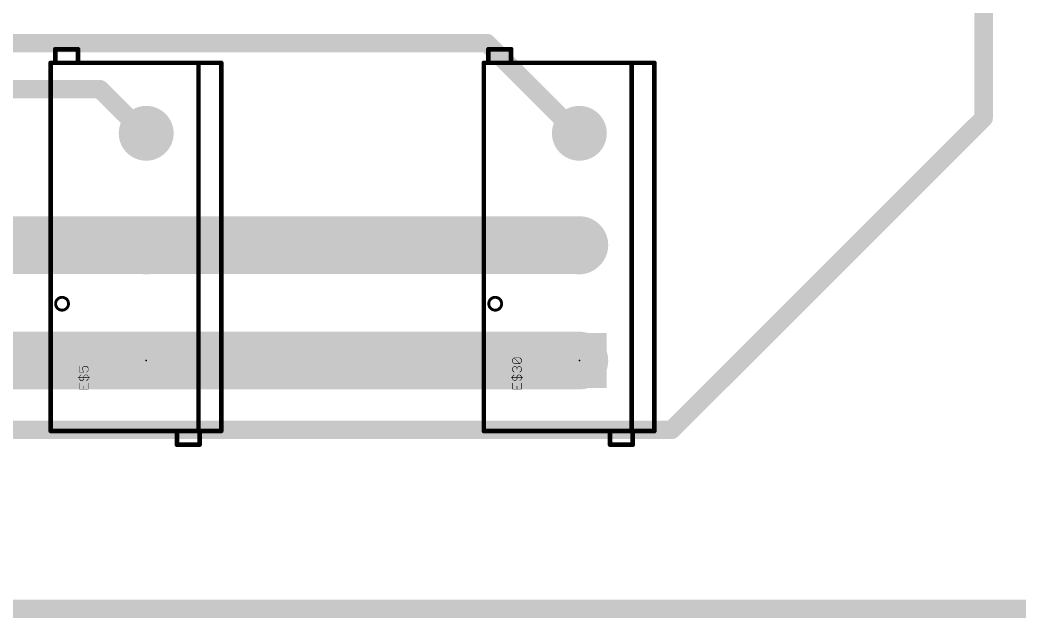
# Model space of a CAD drawing. Extents: x -209 to 66, y -44 to 97.
# Drawn here: x -34.51 to 9.47, y -44.09 to -17.78 of the extents above; entities that cross this region are included whole.
import ezdxf

# ---------------------------------------------------------------- set-up
doc = ezdxf.new("R2010")
doc.units = 0
for name, color, linetype in [('1', 22, 'CONTINUOUS'), ('17', 82, 'CONTINUOUS'), ('20', 7, 'CONTINUOUS'), ('21', 253, 'CONTINUOUS'), ('23', 7, 'CONTINUOUS'), ('25', 253, 'CONTINUOUS'), ('51', 253, 'CONTINUOUS')]:
    doc.layers.add(name, color=color, linetype=linetype)

# ---------------------------------------------------------------- blocks, each defined once
blk = doc.blocks.new('SQUAREP')
blk.add_solid([(-0.5, -0.5), (0.5, -0.5), (-0.5, 0.5), (0.5, 0.5)])
blk = doc.blocks.new('ROUNDP')
at = {"const_width": 0.5}
blk.add_lwpolyline([(0, -0.25, 1), (0, 0.25, 1), (0, -0.25)], format="xyb", dxfattribs=at)

msp = doc.modelspace()

# ---------------------------------------------------------------- linework, layer by layer
at = {"layer": '1'}
for points, const_width in [([(7.874, 11.684), (7.874, -22.098)], 0.8128), ([(-56.642, -18.796), (-13.97, -18.796)], 0.8128), ([(-13.97, -18.796), (-9.906, -22.86)], 0.8128), ([(-57.658, -20.828), (-30.988, -20.828)], 0.8128), ([(-30.988, -20.828), (-28.956, -22.86)], 0.8128), ([(-28.956, -22.86), (-28.956, -22.606)], 1.778), ([(-9.906, -22.606), (-10.16, -22.86)], 1.27), ([(-9.906, -22.86), (-9.906, -22.606)], 1.27), ([(7.874, -22.098), (-5.842, -35.814)], 0.8128), ([(-10.16, -22.86), (-9.652, -22.86)], 1.27), ([(-9.906, -27.686), (-70.866, -27.686)], 2.54), ([(-9.906, -32.766), (-67.056, -32.766)], 2.54), ([(-5.842, -35.814), (-186.944, -35.814)], 0.8128)]:
    msp.add_lwpolyline(points, dxfattribs=dict(at, const_width=const_width))
for points, const_width in [([(-13.8263, -18.6523, 1), (-14.1137, -18.9397)], 0.4064), ([(-13.97, -18.9992, 1), (-13.97, -18.5928)], 0.4064), ([(-30.8443, -20.6843, 1), (-31.1317, -20.9717)], 0.4064), ([(-30.988, -21.0312, 1), (-30.988, -20.6248)], 0.4064), ([(-28.5115, -22.606, 1), (-29.4005, -22.606)], 0.889), ([(-9.5885, -22.606, 1), (-10.2235, -22.606)], 0.635), ([(-9.6815, -22.8305, 1), (-10.1305, -22.3815)], 0.635), ([(7.6708, -22.098, 1), (8.0772, -22.098)], 0.4064), ([(8.0177, -22.2417, 1), (7.7303, -21.9543)], 0.4064), ([(-29.4005, -22.86, 1), (-28.5115, -22.86)], 0.889), ([(-10.16, -22.5425, 1), (-10.16, -23.1775)], 0.635), ([(-10.3845, -22.6355, 1), (-9.9355, -23.0845)], 0.635), ([(-9.652, -23.1775, 1), (-9.652, -22.5425)], 0.635), ([(-29.0997, -23.0037, 1), (-28.8123, -22.7163)], 0.4064), ([(-10.2235, -22.86, 1), (-9.5885, -22.86)], 0.635), ([(-10.0497, -23.0037, 1), (-9.7623, -22.7163)], 0.4064), ([(-9.906, -28.321, 1), (-9.906, -27.051)], 1.27), ([(-9.906, -33.401, 1), (-9.906, -32.131)], 1.27), ([(-5.9857, -35.6703, 1), (-5.6983, -35.9577)], 0.4064), ([(-5.842, -36.0172, 1), (-5.842, -35.6108)], 0.4064)]:
    msp.add_lwpolyline(points, format="xyb", dxfattribs=dict(at, const_width=const_width))
at = {"layer": '20', "const_width": 0.8128}
msp.add_lwpolyline([(66.04, -43.688), (-208.788, -43.688)], dxfattribs=at)
at = {"layer": '21', "const_width": 0.2032}
for points in [[(-33.156, -35.866), (-33.156, -19.666)], [(-33.156, -19.666), (-26.656, -19.666)], [(-26.656, -19.666), (-25.656, -19.666)], [(-26.656, -19.666), (-26.656, -35.866)], [(-25.656, -19.666), (-25.656, -35.866)], [(-14.106, -35.866), (-14.106, -19.666)], [(-14.106, -19.666), (-7.606, -19.666)], [(-7.606, -19.666), (-6.606, -19.666)], [(-7.606, -19.666), (-7.606, -35.866)], [(-6.606, -19.666), (-6.606, -35.866)], [(-26.656, -35.866), (-33.156, -35.866)], [(-25.656, -35.866), (-26.656, -35.866)], [(-7.606, -35.866), (-14.106, -35.866)], [(-6.606, -35.866), (-7.606, -35.866)]]:
    msp.add_lwpolyline(points, dxfattribs=at)
at = {"layer": '21', "const_width": 0.1016}
for points in [[(-33.1052, -19.666, 1), (-33.2068, -19.666)], [(-33.156, -19.6152, 1), (-33.156, -19.7168)], [(-26.656, -19.6152, 1), (-26.656, -19.7168)], [(-26.6052, -19.666, 1), (-26.7068, -19.666)], [(-26.656, -19.7168, 1), (-26.656, -19.6152)], [(-25.6052, -19.666, 1), (-25.7068, -19.666)], [(-25.656, -19.7168, 1), (-25.656, -19.6152)], [(-14.0552, -19.666, 1), (-14.1568, -19.666)], [(-14.106, -19.6152, 1), (-14.106, -19.7168)], [(-7.606, -19.6152, 1), (-7.606, -19.7168)], [(-7.5552, -19.666, 1), (-7.6568, -19.666)], [(-7.606, -19.7168, 1), (-7.606, -19.6152)], [(-6.5552, -19.666, 1), (-6.6568, -19.666)], [(-6.606, -19.7168, 1), (-6.606, -19.6152)], [(-33.156, -35.8152, 1), (-33.156, -35.9168)], [(-33.2068, -35.866, 1), (-33.1052, -35.866)], [(-26.656, -35.8152, 1), (-26.656, -35.9168)], [(-26.7068, -35.866, 1), (-26.6052, -35.866)], [(-26.656, -35.9168, 1), (-26.656, -35.8152)], [(-25.7068, -35.866, 1), (-25.6052, -35.866)], [(-25.656, -35.9168, 1), (-25.656, -35.8152)], [(-14.106, -35.8152, 1), (-14.106, -35.9168)], [(-14.1568, -35.866, 1), (-14.0552, -35.866)], [(-7.606, -35.8152, 1), (-7.606, -35.9168)], [(-7.6568, -35.866, 1), (-7.5552, -35.866)], [(-7.606, -35.9168, 1), (-7.606, -35.8152)], [(-6.6568, -35.866, 1), (-6.5552, -35.866)], [(-6.606, -35.9168, 1), (-6.606, -35.8152)]]:
    msp.add_lwpolyline(points, format="xyb", dxfattribs=at)
at = {"layer": '23'}
for p in [(-28.956, -32.766), (-9.906, -32.766)]:
    msp.add_point(p, dxfattribs=at)
at = {"layer": '25', "const_width": 0.0254}
for points in [[(-12.84, -32.71), (-12.7765, -32.6465)], [(-12.84, -32.8371), (-12.84, -32.71)], [(-12.7765, -32.9007), (-12.84, -32.8371)], [(-12.7765, -32.6465), (-12.5223, -32.6465)], [(-12.5223, -32.9007), (-12.7765, -32.6465)], [(-12.5223, -32.9007), (-12.7765, -32.9007)], [(-12.5223, -32.6465), (-12.4587, -32.71)], [(-12.4587, -32.8371), (-12.5223, -32.9007)], [(-12.4587, -32.71), (-12.4587, -32.8371)], [(-31.89, -33.0207), (-31.89, -33.2749)], [(-31.89, -33.2749), (-31.6994, -33.2749)], [(-31.89, -33.4584), (-31.8265, -33.3949)], [(-31.7629, -33.0842), (-31.6994, -33.0207)], [(-31.7629, -33.1478), (-31.7629, -33.0842)], [(-31.6994, -33.2749), (-31.7629, -33.1478)], [(-31.6994, -33.0207), (-31.5723, -33.0207)], [(-31.6358, -33.3949), (-31.6994, -33.4584)], [(-31.5723, -33.3949), (-31.6358, -33.3949)], [(-31.5723, -33.0207), (-31.5087, -33.0842)], [(-31.5087, -33.2113), (-31.5723, -33.2749)], [(-31.5087, -33.4584), (-31.5723, -33.3949)], [(-31.5087, -33.0842), (-31.5087, -33.2113)], [(-12.84, -33.0842), (-12.7765, -33.0207)], [(-12.84, -33.2113), (-12.84, -33.0842)], [(-12.7765, -33.2749), (-12.84, -33.2113)], [(-12.84, -33.4584), (-12.7765, -33.3949)], [(-12.7765, -33.0207), (-12.7129, -33.0207)], [(-12.7129, -33.0207), (-12.6494, -33.0842)], [(-12.6494, -33.0842), (-12.5858, -33.0207)], [(-12.6494, -33.0842), (-12.6494, -33.1478)], [(-12.5858, -33.3949), (-12.6494, -33.4584)], [(-12.5858, -33.0207), (-12.5223, -33.0207)], [(-12.5223, -33.3949), (-12.5858, -33.3949)], [(-12.5223, -33.0207), (-12.4587, -33.0842)], [(-12.4587, -33.2113), (-12.5223, -33.2749)], [(-12.4587, -33.4584), (-12.5223, -33.3949)], [(-12.4587, -33.0842), (-12.4587, -33.2113)], [(-31.9536, -33.522), (-31.4451, -33.522)], [(-31.89, -33.5855), (-31.89, -33.4584)], [(-31.8265, -33.6491), (-31.89, -33.5855)], [(-31.89, -33.7691), (-31.89, -34.0233)], [(-31.7629, -33.6491), (-31.8265, -33.6491)], [(-31.6994, -33.5855), (-31.7629, -33.6491)], [(-31.6994, -33.4584), (-31.6994, -33.5855)], [(-31.5723, -33.6491), (-31.5087, -33.5855)], [(-31.5087, -33.5855), (-31.5087, -33.4584)], [(-31.5087, -34.0233), (-31.5087, -33.7691)], [(-12.9036, -33.522), (-12.3951, -33.522)], [(-12.84, -33.5855), (-12.84, -33.4584)], [(-12.7765, -33.6491), (-12.84, -33.5855)], [(-12.84, -33.7691), (-12.84, -34.0233)], [(-12.7129, -33.6491), (-12.7765, -33.6491)], [(-12.6494, -33.5855), (-12.7129, -33.6491)], [(-12.6494, -33.4584), (-12.6494, -33.5855)], [(-12.5223, -33.6491), (-12.4587, -33.5855)], [(-12.4587, -33.5855), (-12.4587, -33.4584)], [(-12.4587, -34.0233), (-12.4587, -33.7691)], [(-31.89, -34.0233), (-31.5087, -34.0233)], [(-31.6994, -34.0233), (-31.6994, -33.8962)], [(-12.84, -34.0233), (-12.4587, -34.0233)], [(-12.6494, -34.0233), (-12.6494, -33.8962)]]:
    msp.add_lwpolyline(points, dxfattribs=at)
at = {"layer": '25', "const_width": 0.0127}
for points in [[(-12.8337, -32.71, 1), (-12.8464, -32.71)], [(-12.8445, -32.7055, 1), (-12.8355, -32.7145)], [(-12.8355, -32.8326, 1), (-12.8445, -32.8416)], [(-12.8464, -32.8371, 1), (-12.8337, -32.8371)], [(-12.7765, -32.6401, 1), (-12.7765, -32.6528)], [(-12.772, -32.642, 1), (-12.781, -32.651)], [(-12.7765, -32.8943, 1), (-12.7765, -32.907)], [(-12.772, -32.651, 1), (-12.781, -32.642)], [(-12.781, -32.9052, 1), (-12.772, -32.8962)], [(-12.5178, -32.642, 1), (-12.5267, -32.651)], [(-12.5267, -32.8962, 1), (-12.5178, -32.9052)], [(-12.5267, -32.9052, 1), (-12.5178, -32.8962)], [(-12.5223, -32.6528, 1), (-12.5223, -32.6401)], [(-12.5223, -32.907, 1), (-12.5223, -32.8943)], [(-12.4524, -32.71, 1), (-12.465, -32.71)], [(-12.465, -32.8371, 1), (-12.4524, -32.8371)], [(-12.4632, -32.7145, 1), (-12.4542, -32.7055)], [(-12.4542, -32.8416, 1), (-12.4632, -32.8326)], [(-31.8837, -33.0207, 1), (-31.8964, -33.0207)], [(-31.8964, -33.2749, 1), (-31.8837, -33.2749)], [(-31.89, -33.2685, 1), (-31.89, -33.2812)], [(-31.822, -33.3994, 1), (-31.831, -33.3904)], [(-31.7566, -33.0842, 1), (-31.7693, -33.0842)], [(-31.7693, -33.1478, 1), (-31.7566, -33.1478)], [(-31.7674, -33.0797, 1), (-31.7584, -33.0887)], [(-31.7572, -33.1449, 1), (-31.7686, -33.1506)], [(-31.6994, -33.0143, 1), (-31.6994, -33.027)], [(-31.705, -33.2777, 1), (-31.6937, -33.272)], [(-31.6949, -33.0252, 1), (-31.7039, -33.0162)], [(-31.6994, -33.2812, 1), (-31.6994, -33.2685)], [(-31.6358, -33.3885, 1), (-31.6358, -33.4012)], [(-31.6313, -33.3994, 1), (-31.6403, -33.3904)], [(-31.5678, -33.0162, 1), (-31.5767, -33.0252)], [(-31.5767, -33.2704, 1), (-31.5678, -33.2794)], [(-31.5678, -33.3904, 1), (-31.5767, -33.3994)], [(-31.5723, -33.027, 1), (-31.5723, -33.0143)], [(-31.5723, -33.4012, 1), (-31.5723, -33.3885)], [(-31.5023, -33.0842, 1), (-31.5151, -33.0842)], [(-31.5151, -33.2113, 1), (-31.5023, -33.2113)], [(-31.5132, -33.0887, 1), (-31.5042, -33.0797)], [(-31.5042, -33.2158, 1), (-31.5132, -33.2068)], [(-12.8337, -33.0842, 1), (-12.8464, -33.0842)], [(-12.8445, -33.0797, 1), (-12.8355, -33.0887)], [(-12.8355, -33.2068, 1), (-12.8445, -33.2158)], [(-12.8464, -33.2113, 1), (-12.8337, -33.2113)], [(-12.7765, -33.0143, 1), (-12.7765, -33.027)], [(-12.772, -33.0252, 1), (-12.781, -33.0162)], [(-12.781, -33.2794, 1), (-12.772, -33.2704)], [(-12.772, -33.3994, 1), (-12.781, -33.3904)], [(-12.7084, -33.0162, 1), (-12.7174, -33.0252)], [(-12.7129, -33.027, 1), (-12.7129, -33.0143)], [(-12.6539, -33.0797, 1), (-12.6449, -33.0887)], [(-12.643, -33.0842, 1), (-12.6557, -33.0842)], [(-12.6557, -33.1478, 1), (-12.643, -33.1478)], [(-12.6539, -33.0887, 1), (-12.6449, -33.0797)], [(-12.5858, -33.0143, 1), (-12.5858, -33.027)], [(-12.5858, -33.3885, 1), (-12.5858, -33.4012)], [(-12.5813, -33.0252, 1), (-12.5903, -33.0162)], [(-12.5813, -33.3994, 1), (-12.5903, -33.3904)], [(-12.5178, -33.0162, 1), (-12.5267, -33.0252)], [(-12.5267, -33.2704, 1), (-12.5178, -33.2794)], [(-12.5178, -33.3904, 1), (-12.5267, -33.3994)], [(-12.5223, -33.027, 1), (-12.5223, -33.0143)], [(-12.5223, -33.4012, 1), (-12.5223, -33.3885)], [(-12.4524, -33.0842, 1), (-12.465, -33.0842)], [(-12.465, -33.2113, 1), (-12.4524, -33.2113)], [(-12.4632, -33.0887, 1), (-12.4542, -33.0797)], [(-12.4542, -33.2158, 1), (-12.4632, -33.2068)], [(-31.9536, -33.5156, 1), (-31.9536, -33.5283)], [(-31.8837, -33.4584, 1), (-31.8964, -33.4584)], [(-31.8964, -33.5855, 1), (-31.8837, -33.5855)], [(-31.8837, -33.7691, 1), (-31.8964, -33.7691)], [(-31.8945, -33.4539, 1), (-31.8855, -33.4629)], [(-31.8855, -33.5811, 1), (-31.8945, -33.59)], [(-31.8265, -33.6427, 1), (-31.8265, -33.6554)], [(-31.831, -33.6536, 1), (-31.822, -33.6446)], [(-31.7674, -33.6446, 1), (-31.7584, -33.6536)], [(-31.7629, -33.6554, 1), (-31.7629, -33.6427)], [(-31.693, -33.4584, 1), (-31.7057, -33.4584)], [(-31.7039, -33.4539, 1), (-31.6949, -33.4629)], [(-31.7057, -33.5855, 1), (-31.693, -33.5855)], [(-31.6949, -33.59, 1), (-31.7039, -33.5811)], [(-31.5767, -33.6446, 1), (-31.5678, -33.6536)], [(-31.5023, -33.4584, 1), (-31.5151, -33.4584)], [(-31.5151, -33.5855, 1), (-31.5023, -33.5855)], [(-31.5023, -33.7691, 1), (-31.5151, -33.7691)], [(-31.5132, -33.4629, 1), (-31.5042, -33.4539)], [(-31.5042, -33.59, 1), (-31.5132, -33.5811)], [(-31.4451, -33.5283, 1), (-31.4451, -33.5156)], [(-12.9036, -33.5156, 1), (-12.9036, -33.5283)], [(-12.8337, -33.4584, 1), (-12.8464, -33.4584)], [(-12.8445, -33.4539, 1), (-12.8355, -33.4629)], [(-12.8355, -33.5811, 1), (-12.8445, -33.59)], [(-12.8464, -33.5855, 1), (-12.8337, -33.5855)], [(-12.8337, -33.7691, 1), (-12.8464, -33.7691)], [(-12.7765, -33.6427, 1), (-12.7765, -33.6554)], [(-12.781, -33.6536, 1), (-12.772, -33.6446)], [(-12.7174, -33.6446, 1), (-12.7084, -33.6536)], [(-12.7129, -33.6554, 1), (-12.7129, -33.6427)], [(-12.6539, -33.4539, 1), (-12.6449, -33.4629)], [(-12.643, -33.4584, 1), (-12.6557, -33.4584)], [(-12.6557, -33.5855, 1), (-12.643, -33.5855)], [(-12.6449, -33.59, 1), (-12.6539, -33.5811)], [(-12.5267, -33.6446, 1), (-12.5178, -33.6536)], [(-12.4524, -33.4584, 1), (-12.465, -33.4584)], [(-12.465, -33.5855, 1), (-12.4524, -33.5855)], [(-12.4524, -33.7691, 1), (-12.465, -33.7691)], [(-12.4542, -33.59, 1), (-12.4632, -33.5811)], [(-12.4632, -33.4629, 1), (-12.4542, -33.4539)], [(-12.3951, -33.5283, 1), (-12.3951, -33.5156)], [(-31.8964, -34.0233, 1), (-31.8837, -34.0233)], [(-31.89, -34.017, 1), (-31.89, -34.0296)], [(-31.693, -33.8962, 1), (-31.7057, -33.8962)], [(-31.7057, -34.0233, 1), (-31.693, -34.0233)], [(-31.5151, -34.0233, 1), (-31.5023, -34.0233)], [(-31.5087, -34.0296, 1), (-31.5087, -34.017)], [(-12.8464, -34.0233, 1), (-12.8337, -34.0233)], [(-12.84, -34.017, 1), (-12.84, -34.0296)], [(-12.643, -33.8962, 1), (-12.6557, -33.8962)], [(-12.6557, -34.0233, 1), (-12.643, -34.0233)], [(-12.465, -34.0233, 1), (-12.4524, -34.0233)], [(-12.4587, -34.0296, 1), (-12.4587, -34.017)]]:
    msp.add_lwpolyline(points, format="xyb", dxfattribs=at)
at = {"layer": '51', "const_width": 0.2032}
for points in [[(-32.956, -19.666), (-32.956, -19.066)], [(-32.956, -19.066), (-31.956, -19.066)], [(-31.956, -19.066), (-31.956, -19.666)], [(-13.906, -19.666), (-13.906, -19.066)], [(-13.906, -19.066), (-12.906, -19.066)], [(-12.906, -19.066), (-12.906, -19.666)], [(-27.606, -35.866), (-27.606, -36.466)], [(-26.606, -36.466), (-26.606, -35.866)], [(-8.556, -35.866), (-8.556, -36.466)], [(-7.556, -36.466), (-7.556, -35.866)], [(-27.606, -36.466), (-26.606, -36.466)], [(-8.556, -36.466), (-7.556, -36.466)]]:
    msp.add_lwpolyline(points, dxfattribs=at)
at = {"layer": '51'}
for points, const_width in [([(-32.9052, -19.066, 1), (-33.0068, -19.066)], 0.1016), ([(-32.956, -19.0152, 1), (-32.956, -19.1168)], 0.1016), ([(-31.9052, -19.066, 1), (-32.0068, -19.066)], 0.1016), ([(-31.956, -19.1168, 1), (-31.956, -19.0152)], 0.1016), ([(-13.8552, -19.066, 1), (-13.9568, -19.066)], 0.1016), ([(-13.906, -19.0152, 1), (-13.906, -19.1168)], 0.1016), ([(-12.8552, -19.066, 1), (-12.9568, -19.066)], 0.1016), ([(-12.906, -19.1168, 1), (-12.906, -19.0152)], 0.1016), ([(-33.0068, -19.666, 1), (-32.9052, -19.666)], 0.1016), ([(-32.0068, -19.666, 1), (-31.9052, -19.666)], 0.1016), ([(-13.9568, -19.666, 1), (-13.8552, -19.666)], 0.1016), ([(-12.9568, -19.666, 1), (-12.8552, -19.666)], 0.1016), ([(-32.656, -30.5488, 1), (-32.656, -29.9832, 1), (-32.656, -30.5488)], 0.127), ([(-13.606, -30.5488, 1), (-13.606, -29.9832, 1), (-13.606, -30.5488)], 0.127), ([(-27.5552, -35.866, 1), (-27.6568, -35.866)], 0.1016), ([(-26.5552, -35.866, 1), (-26.6568, -35.866)], 0.1016), ([(-8.5052, -35.866, 1), (-8.6068, -35.866)], 0.1016), ([(-7.5052, -35.866, 1), (-7.6068, -35.866)], 0.1016), ([(-27.606, -36.4152, 1), (-27.606, -36.5168)], 0.1016), ([(-27.6568, -36.466, 1), (-27.5552, -36.466)], 0.1016), ([(-26.6568, -36.466, 1), (-26.5552, -36.466)], 0.1016), ([(-26.606, -36.5168, 1), (-26.606, -36.4152)], 0.1016), ([(-8.556, -36.4152, 1), (-8.556, -36.5168)], 0.1016), ([(-8.6068, -36.466, 1), (-8.5052, -36.466)], 0.1016), ([(-7.6068, -36.466, 1), (-7.5052, -36.466)], 0.1016), ([(-7.556, -36.5168, 1), (-7.556, -36.4152)], 0.1016)]:
    msp.add_lwpolyline(points, format="xyb", dxfattribs=dict(at, const_width=const_width))

# ---------------------------------------------------------------- block references
at = {"layer": '17', "xscale": 2.413, "yscale": 2.413, "rotation": 90}
for name, p in [('ROUNDP', (-28.956, -22.766)), ('ROUNDP', (-28.956, -22.766)), ('ROUNDP', (-9.906, -22.766)), ('ROUNDP', (-9.906, -22.766)), ('ROUNDP', (-28.956, -27.766)), ('ROUNDP', (-28.956, -27.766)), ('ROUNDP', (-9.906, -27.766)), ('ROUNDP', (-9.906, -27.766)), ('SQUAREP', (-28.956, -32.766)), ('SQUAREP', (-28.956, -32.766)), ('SQUAREP', (-9.906, -32.766)), ('SQUAREP', (-9.906, -32.766))]:
    msp.add_blockref(name, p, dxfattribs=at)

doc.saveas('drawing.dxf')
